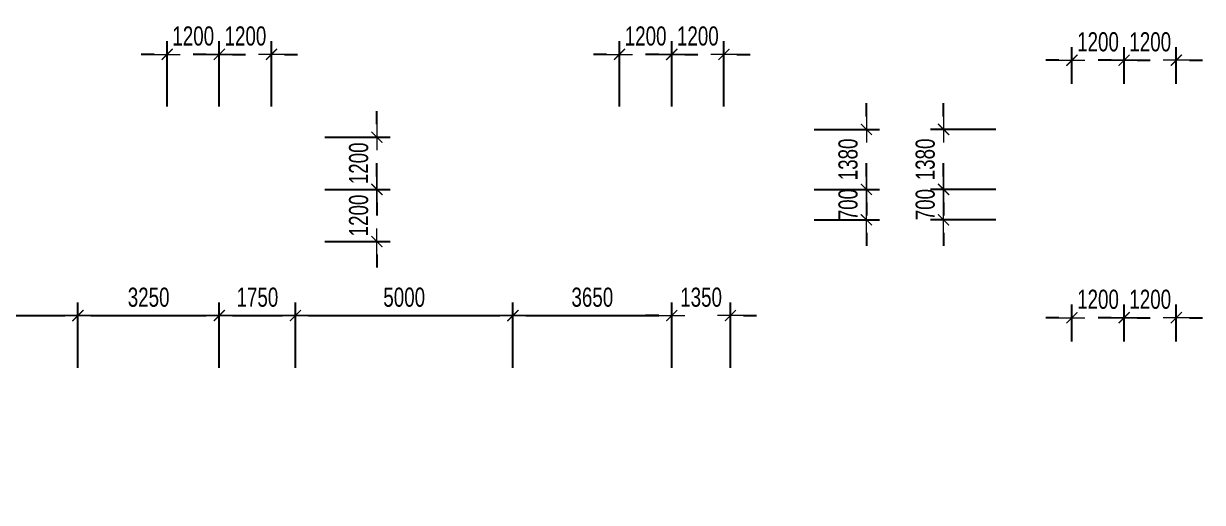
# Model space of a CAD drawing. Header units: millimetres. Extents: x -270655 to 676466, y -1281 to 105022.
# Drawn here: x 156650 to 183750, y 39500 to 50515 of the extents above; entities that cross this region are included whole.
import ezdxf

# ---------------------------------------------------------------- set-up
doc = ezdxf.new("R2010")
doc.units = ezdxf.units.MM
doc.layers.get('Defpoints').update_dxf_attribs({"color": 151, "lineweight": 9})
doc.layers.add('NDC_S_DIM', color=1, linetype='Continuous', lineweight=15)
doc.styles.add('NDC_DIM', font='', dxfattribs={"width": 0.75})
doc.styles.get('NDC_DIM').set_extended_font_data('Dotum')
doc.dimstyles.new('NDC_dim_200', dxfattribs={"dimscale": 200, "dimtxt": 2.2, "dimasz": 1.5, "dimexe": 1.5, "dimexo": 2.5, "dimgap": 1, "dimtad": 1, "dimdec": 0, "dimzin": 0, "dimdsep": 46, "dimtxsty": 'NDC_DIM', "dimblk": 'DIMMARK', "dimcen": 0.09, "dimdle": 1.2, "dimclrd": 1, "dimclre": 1, "dimclrt": 3, "dimadec": 0, "dimazin": 0, "dimtfac": 1, "dimtdec": 0, "dimtix": 1, "dimtofl": 0, "dimtmove": 0, "dimatfit": 3, "dimfxl": 6, "dimfxlon": 1, "dimtolj": 1, "dimtzin": 0, "dimarcsym": 0})

# ---------------------------------------------------------------- blocks, each defined once
blk = doc.blocks.new('DIMMARK')
at = {"layer": 'NDC_S_DIM', "color": 1}
blk.add_line((-1.5, 0), (1, 0), dxfattribs=at)
at = {"layer": 'NDC_S_DIM', "color": 2, "const_width": 0.1}
blk.add_lwpolyline([(-0.424, -0.424), (0.424, 0.424)], dxfattribs=at)
blk = doc.blocks.new('*D217')
at = {"layer": 'Defpoints', "color": 0, "transparency": 16777216}
for p in [(157900, 43798), (152900, 39500), (157900, 39500)]:
    blk.add_point(p, dxfattribs=at)
at = {"layer": 'NDC_S_DIM', "color": 1, "lineweight": -2, "transparency": 16777216}
for p, q in [((152900, 42598), (152900, 44098)), ((157900, 42598), (157900, 44098)), ((153200, 43798), (157600, 43798))]:
    blk.add_line(p, q, dxfattribs=at)
at = {"layer": 'NDC_S_DIM', "color": 1, "lineweight": -2, "transparency": 16777216, "xscale": 300, "yscale": 300, "zscale": 300, "rotation": 180}
blk.add_blockref('DIMMARK', (152900, 43798), dxfattribs=at)
at = {"layer": 'NDC_S_DIM', "color": 1, "lineweight": -2, "transparency": 16777216, "xscale": 300, "yscale": 300, "zscale": 300}
blk.add_blockref('DIMMARK', (157900, 43798), dxfattribs=at)
at = {"layer": 'NDC_S_DIM', "color": 3, "transparency": 16777216, "insert": (155400, 44218), "char_height": 440, "attachment_point": 5, "style": 'NDC_DIM'}
blk.add_mtext('\\A1;5000', dxfattribs=at)
blk = doc.blocks.new('*D218')
at = {"layer": 'Defpoints', "color": 0, "transparency": 16777216}
for p in [(161150, 43798), (161150, 39922), (157900, 39500)]:
    blk.add_point(p, dxfattribs=at)
at = {"layer": 'NDC_S_DIM', "color": 1, "lineweight": -2, "transparency": 16777216}
for p, q in [((157900, 42598), (157900, 44098)), ((161150, 42598), (161150, 44098)), ((158200, 43798), (160850, 43798))]:
    blk.add_line(p, q, dxfattribs=at)
at = {"layer": 'NDC_S_DIM', "color": 1, "lineweight": -2, "transparency": 16777216, "xscale": 300, "yscale": 300, "zscale": 300, "rotation": 180}
blk.add_blockref('DIMMARK', (157900, 43798), dxfattribs=at)
at = {"layer": 'NDC_S_DIM', "color": 1, "lineweight": -2, "transparency": 16777216, "xscale": 300, "yscale": 300, "zscale": 300}
blk.add_blockref('DIMMARK', (161150, 43798), dxfattribs=at)
at = {"layer": 'NDC_S_DIM', "color": 3, "transparency": 16777216, "insert": (159525, 44218), "char_height": 440, "attachment_point": 5, "style": 'NDC_DIM'}
blk.add_mtext('\\A1;3250', dxfattribs=at)
blk = doc.blocks.new('*D219')
at = {"layer": 'Defpoints', "color": 0, "transparency": 16777216}
for p in [(162900, 43798), (161150, 39922), (162900, 39500)]:
    blk.add_point(p, dxfattribs=at)
at = {"layer": 'NDC_S_DIM', "color": 1, "lineweight": -2, "transparency": 16777216}
for p, q in [((161150, 42598), (161150, 44098)), ((162900, 42598), (162900, 44098)), ((161450, 43798), (162600, 43798))]:
    blk.add_line(p, q, dxfattribs=at)
at = {"layer": 'NDC_S_DIM', "color": 1, "lineweight": -2, "transparency": 16777216, "xscale": 300, "yscale": 300, "zscale": 300, "rotation": 180}
blk.add_blockref('DIMMARK', (161150, 43798), dxfattribs=at)
at = {"layer": 'NDC_S_DIM', "color": 1, "lineweight": -2, "transparency": 16777216, "xscale": 300, "yscale": 300, "zscale": 300}
blk.add_blockref('DIMMARK', (162900, 43798), dxfattribs=at)
at = {"layer": 'NDC_S_DIM', "color": 3, "transparency": 16777216, "insert": (162025, 44218), "char_height": 440, "attachment_point": 5, "style": 'NDC_DIM'}
blk.add_mtext('\\A1;1750', dxfattribs=at)
blk = doc.blocks.new('*D220')
at = {"layer": 'Defpoints', "color": 0, "transparency": 16777216}
for p in [(167900, 43798), (162900, 39500), (167900, 39500)]:
    blk.add_point(p, dxfattribs=at)
at = {"layer": 'NDC_S_DIM', "color": 1, "lineweight": -2, "transparency": 16777216}
for p, q in [((162900, 42598), (162900, 44098)), ((167900, 42598), (167900, 44098)), ((163200, 43798), (167600, 43798))]:
    blk.add_line(p, q, dxfattribs=at)
at = {"layer": 'NDC_S_DIM', "color": 1, "lineweight": -2, "transparency": 16777216, "xscale": 300, "yscale": 300, "zscale": 300, "rotation": 180}
blk.add_blockref('DIMMARK', (162900, 43798), dxfattribs=at)
at = {"layer": 'NDC_S_DIM', "color": 1, "lineweight": -2, "transparency": 16777216, "xscale": 300, "yscale": 300, "zscale": 300}
blk.add_blockref('DIMMARK', (167900, 43798), dxfattribs=at)
at = {"layer": 'NDC_S_DIM', "color": 3, "transparency": 16777216, "insert": (165400, 44218), "char_height": 440, "attachment_point": 5, "style": 'NDC_DIM'}
blk.add_mtext('\\A1;5000', dxfattribs=at)
blk = doc.blocks.new('*D221')
at = {"layer": 'Defpoints', "color": 0, "transparency": 16777216}
for p in [(171550, 43798), (171550, 39922), (167900, 39500)]:
    blk.add_point(p, dxfattribs=at)
at = {"layer": 'NDC_S_DIM', "color": 1, "lineweight": -2, "transparency": 16777216}
for p, q in [((167900, 42598), (167900, 44098)), ((171550, 42598), (171550, 44098)), ((168200, 43798), (171250, 43798))]:
    blk.add_line(p, q, dxfattribs=at)
at = {"layer": 'NDC_S_DIM', "color": 1, "lineweight": -2, "transparency": 16777216, "xscale": 300, "yscale": 300, "zscale": 300, "rotation": 180}
blk.add_blockref('DIMMARK', (167900, 43798), dxfattribs=at)
at = {"layer": 'NDC_S_DIM', "color": 1, "lineweight": -2, "transparency": 16777216, "xscale": 300, "yscale": 300, "zscale": 300}
blk.add_blockref('DIMMARK', (171550, 43798), dxfattribs=at)
at = {"layer": 'NDC_S_DIM', "color": 3, "transparency": 16777216, "insert": (169725, 44218), "char_height": 440, "attachment_point": 5, "style": 'NDC_DIM'}
blk.add_mtext('\\A1;3650', dxfattribs=at)
blk = doc.blocks.new('*D202')
at = {"layer": 'Defpoints', "color": 0, "transparency": 16777216}
for p in [(172900, 43798), (171550, 39922), (172900, 39500)]:
    blk.add_point(p, dxfattribs=at)
at = {"layer": 'NDC_S_DIM', "color": 1, "lineweight": -2, "transparency": 16777216}
for p, q in [((171550, 42598), (171550, 44098)), ((172900, 42598), (172900, 44098)), ((171250, 43798), (170950, 43798)), ((173200, 43798), (173500, 43798))]:
    blk.add_line(p, q, dxfattribs=at)
at = {"layer": 'NDC_S_DIM', "color": 1, "lineweight": -2, "transparency": 16777216, "xscale": 300, "yscale": 300, "zscale": 300}
blk.add_blockref('DIMMARK', (171550, 43798), dxfattribs=at)
at = {"layer": 'NDC_S_DIM', "color": 1, "lineweight": -2, "transparency": 16777216, "xscale": 300, "yscale": 300, "zscale": 300, "rotation": 180}
blk.add_blockref('DIMMARK', (172900, 43798), dxfattribs=at)
at = {"layer": 'NDC_S_DIM', "color": 3, "transparency": 16777216, "insert": (172225, 44218), "char_height": 440, "attachment_point": 5, "style": 'NDC_DIM'}
blk.add_mtext('\\A1;1350', dxfattribs=at)
blk = doc.blocks.new('*D666')
at = {"layer": 'Defpoints', "color": 0, "transparency": 16777216}
for p in [(161150, 49806), (159950, 46000), (161150, 45800)]:
    blk.add_point(p, dxfattribs=at)
at = {"layer": 'NDC_S_DIM', "color": 1, "lineweight": -2, "transparency": 16777216}
for p, q in [((159950, 48606), (159950, 50106)), ((161150, 48606), (161150, 50106)), ((159650, 49806), (159350, 49806)), ((161450, 49806), (161750, 49806))]:
    blk.add_line(p, q, dxfattribs=at)
at = {"layer": 'NDC_S_DIM', "color": 1, "lineweight": -2, "transparency": 16777216, "xscale": 300, "yscale": 300, "zscale": 300}
blk.add_blockref('DIMMARK', (159950, 49806), dxfattribs=at)
at = {"layer": 'NDC_S_DIM', "color": 1, "lineweight": -2, "transparency": 16777216, "xscale": 300, "yscale": 300, "zscale": 300, "rotation": 180}
blk.add_blockref('DIMMARK', (161150, 49806), dxfattribs=at)
at = {"layer": 'NDC_S_DIM', "color": 3, "transparency": 16777216, "insert": (160550, 50226), "char_height": 440, "attachment_point": 5, "style": 'NDC_DIM'}
blk.add_mtext('\\A1;1200', dxfattribs=at)
blk = doc.blocks.new('*D667')
at = {"layer": 'Defpoints', "color": 0, "transparency": 16777216}
for p in [(162350, 49806), (161150, 45800), (162350, 46000)]:
    blk.add_point(p, dxfattribs=at)
at = {"layer": 'NDC_S_DIM', "color": 1, "lineweight": -2, "transparency": 16777216}
for p, q in [((161150, 48606), (161150, 50106)), ((162350, 48606), (162350, 50106)), ((160850, 49806), (160550, 49806)), ((162650, 49806), (162950, 49806))]:
    blk.add_line(p, q, dxfattribs=at)
at = {"layer": 'NDC_S_DIM', "color": 1, "lineweight": -2, "transparency": 16777216, "xscale": 300, "yscale": 300, "zscale": 300}
blk.add_blockref('DIMMARK', (161150, 49806), dxfattribs=at)
at = {"layer": 'NDC_S_DIM', "color": 1, "lineweight": -2, "transparency": 16777216, "xscale": 300, "yscale": 300, "zscale": 300, "rotation": 180}
blk.add_blockref('DIMMARK', (162350, 49806), dxfattribs=at)
at = {"layer": 'NDC_S_DIM', "color": 3, "transparency": 16777216, "insert": (161750, 50226), "char_height": 440, "attachment_point": 5, "style": 'NDC_DIM'}
blk.add_mtext('\\A1;1200', dxfattribs=at)
blk = doc.blocks.new('*D668')
at = {"layer": 'Defpoints', "color": 0, "transparency": 16777216}
for p in [(172600, 46700), (176026, 46700), (173150, 46000)]:
    blk.add_point(p, dxfattribs=at)
at = {"layer": 'NDC_S_DIM', "color": 1, "lineweight": -2, "transparency": 16777216}
for p, q in [((176026, 47000), (176026, 47300)), ((174826, 46700), (176326, 46700)), ((174826, 46000), (176326, 46000)), ((176026, 45700), (176026, 45400))]:
    blk.add_line(p, q, dxfattribs=at)
at = {"layer": 'NDC_S_DIM', "color": 1, "lineweight": -2, "transparency": 16777216, "xscale": 300, "yscale": 300, "zscale": 300}
for p, rotation in [((176026, 46700), 270), ((176026, 46000), 90)]:
    blk.add_blockref('DIMMARK', p, dxfattribs=dict(at, rotation=rotation))
at = {"layer": 'NDC_S_DIM', "color": 3, "transparency": 16777216, "insert": (175605, 46350), "char_height": 440, "attachment_point": 5, "rotation": 90, "style": 'NDC_DIM'}
blk.add_mtext('\\A1;700', dxfattribs=at)
blk = doc.blocks.new('*D669')
at = {"layer": 'Defpoints', "color": 0, "transparency": 16777216}
for p in [(171950, 48080), (176026, 48080), (172600, 46700)]:
    blk.add_point(p, dxfattribs=at)
at = {"layer": 'NDC_S_DIM', "color": 1, "lineweight": -2, "transparency": 16777216}
for p, q in [((176026, 48380), (176026, 48680)), ((174826, 48080), (176326, 48080)), ((174826, 46700), (176326, 46700)), ((176026, 46400), (176026, 46100))]:
    blk.add_line(p, q, dxfattribs=at)
at = {"layer": 'NDC_S_DIM', "color": 1, "lineweight": -2, "transparency": 16777216, "xscale": 300, "yscale": 300, "zscale": 300}
for p, rotation in [((176026, 48080), 270), ((176026, 46700), 90)]:
    blk.add_blockref('DIMMARK', p, dxfattribs=dict(at, rotation=rotation))
at = {"layer": 'NDC_S_DIM', "color": 3, "transparency": 16777216, "insert": (175605, 47390), "char_height": 440, "attachment_point": 5, "rotation": 90, "style": 'NDC_DIM'}
blk.add_mtext('\\A1;1380', dxfattribs=at)
blk = doc.blocks.new('*D670')
at = {"layer": 'Defpoints', "color": 0, "transparency": 16777216}
for p in [(171550, 49806), (170350, 46000), (171550, 45800)]:
    blk.add_point(p, dxfattribs=at)
at = {"layer": 'NDC_S_DIM', "color": 1, "lineweight": -2, "transparency": 16777216}
for p, q in [((170350, 48606), (170350, 50106)), ((171550, 48606), (171550, 50106)), ((170050, 49806), (169750, 49806)), ((171850, 49806), (172150, 49806))]:
    blk.add_line(p, q, dxfattribs=at)
at = {"layer": 'NDC_S_DIM', "color": 1, "lineweight": -2, "transparency": 16777216, "xscale": 300, "yscale": 300, "zscale": 300}
blk.add_blockref('DIMMARK', (170350, 49806), dxfattribs=at)
at = {"layer": 'NDC_S_DIM', "color": 1, "lineweight": -2, "transparency": 16777216, "xscale": 300, "yscale": 300, "zscale": 300, "rotation": 180}
blk.add_blockref('DIMMARK', (171550, 49806), dxfattribs=at)
at = {"layer": 'NDC_S_DIM', "color": 3, "transparency": 16777216, "insert": (170950, 50226), "char_height": 440, "attachment_point": 5, "style": 'NDC_DIM'}
blk.add_mtext('\\A1;1200', dxfattribs=at)
blk = doc.blocks.new('*D671')
at = {"layer": 'Defpoints', "color": 0, "transparency": 16777216}
for p in [(172750, 49806), (171550, 45800), (172750, 46000)]:
    blk.add_point(p, dxfattribs=at)
at = {"layer": 'NDC_S_DIM', "color": 1, "lineweight": -2, "transparency": 16777216}
for p, q in [((171550, 48606), (171550, 50106)), ((172750, 48606), (172750, 50106)), ((171250, 49806), (170950, 49806)), ((173050, 49806), (173350, 49806))]:
    blk.add_line(p, q, dxfattribs=at)
at = {"layer": 'NDC_S_DIM', "color": 1, "lineweight": -2, "transparency": 16777216, "xscale": 300, "yscale": 300, "zscale": 300}
blk.add_blockref('DIMMARK', (171550, 49806), dxfattribs=at)
at = {"layer": 'NDC_S_DIM', "color": 1, "lineweight": -2, "transparency": 16777216, "xscale": 300, "yscale": 300, "zscale": 300, "rotation": 180}
blk.add_blockref('DIMMARK', (172750, 49806), dxfattribs=at)
at = {"layer": 'NDC_S_DIM', "color": 3, "transparency": 16777216, "insert": (172150, 50226), "char_height": 440, "attachment_point": 5, "style": 'NDC_DIM'}
blk.add_mtext('\\A1;1200', dxfattribs=at)
blk = doc.blocks.new('*D772')
at = {"layer": 'Defpoints', "color": 0, "transparency": 16777216}
for p in [(181950, 43749), (180750, 42703), (181950, 42703)]:
    blk.add_point(p, dxfattribs=at)
at = {"layer": 'NDC_S_DIM', "color": 1, "lineweight": -2, "transparency": 16777216}
for p, q in [((180750, 43203), (180750, 44049)), ((181950, 43203), (181950, 44049)), ((180450, 43749), (180150, 43749)), ((182250, 43749), (182550, 43749))]:
    blk.add_line(p, q, dxfattribs=at)
at = {"layer": 'NDC_S_DIM', "color": 1, "lineweight": -2, "transparency": 16777216, "xscale": 300, "yscale": 300, "zscale": 300}
blk.add_blockref('DIMMARK', (180750, 43749), dxfattribs=at)
at = {"layer": 'NDC_S_DIM', "color": 1, "lineweight": -2, "transparency": 16777216, "xscale": 300, "yscale": 300, "zscale": 300, "rotation": 180}
blk.add_blockref('DIMMARK', (181950, 43749), dxfattribs=at)
at = {"layer": 'NDC_S_DIM', "color": 3, "transparency": 16777216, "insert": (181350, 44170), "char_height": 440, "attachment_point": 5, "style": 'NDC_DIM'}
blk.add_mtext('\\A1;1200', dxfattribs=at)
blk = doc.blocks.new('*D773')
at = {"layer": 'Defpoints', "color": 0, "transparency": 16777216}
for p in [(183150, 43749), (181950, 42703), (183150, 42703)]:
    blk.add_point(p, dxfattribs=at)
at = {"layer": 'NDC_S_DIM', "color": 1, "lineweight": -2, "transparency": 16777216}
for p, q in [((181950, 43203), (181950, 44049)), ((183150, 43203), (183150, 44049)), ((181650, 43749), (181350, 43749)), ((183450, 43749), (183750, 43749))]:
    blk.add_line(p, q, dxfattribs=at)
at = {"layer": 'NDC_S_DIM', "color": 1, "lineweight": -2, "transparency": 16777216, "xscale": 300, "yscale": 300, "zscale": 300}
blk.add_blockref('DIMMARK', (181950, 43749), dxfattribs=at)
at = {"layer": 'NDC_S_DIM', "color": 1, "lineweight": -2, "transparency": 16777216, "xscale": 300, "yscale": 300, "zscale": 300, "rotation": 180}
blk.add_blockref('DIMMARK', (183150, 43749), dxfattribs=at)
at = {"layer": 'NDC_S_DIM', "color": 3, "transparency": 16777216, "insert": (182550, 44170), "char_height": 440, "attachment_point": 5, "style": 'NDC_DIM'}
blk.add_mtext('\\A1;1200', dxfattribs=at)
blk = doc.blocks.new('*D774')
at = {"layer": 'Defpoints', "color": 0, "transparency": 16777216}
for p in [(181950, 49671), (180750, 48625), (181950, 48625)]:
    blk.add_point(p, dxfattribs=at)
at = {"layer": 'NDC_S_DIM', "color": 1, "lineweight": -2, "transparency": 16777216}
for p, q in [((180750, 49125), (180750, 49971)), ((181950, 49125), (181950, 49971)), ((180450, 49671), (180150, 49671)), ((182250, 49671), (182550, 49671))]:
    blk.add_line(p, q, dxfattribs=at)
at = {"layer": 'NDC_S_DIM', "color": 1, "lineweight": -2, "transparency": 16777216, "xscale": 300, "yscale": 300, "zscale": 300}
blk.add_blockref('DIMMARK', (180750, 49671), dxfattribs=at)
at = {"layer": 'NDC_S_DIM', "color": 1, "lineweight": -2, "transparency": 16777216, "xscale": 300, "yscale": 300, "zscale": 300, "rotation": 180}
blk.add_blockref('DIMMARK', (181950, 49671), dxfattribs=at)
at = {"layer": 'NDC_S_DIM', "color": 3, "transparency": 16777216, "insert": (181350, 50092), "char_height": 440, "attachment_point": 5, "style": 'NDC_DIM'}
blk.add_mtext('\\A1;1200', dxfattribs=at)
blk = doc.blocks.new('*D775')
at = {"layer": 'Defpoints', "color": 0, "transparency": 16777216}
for p in [(183150, 49671), (181950, 48625), (183150, 48625)]:
    blk.add_point(p, dxfattribs=at)
at = {"layer": 'NDC_S_DIM', "color": 1, "lineweight": -2, "transparency": 16777216}
for p, q in [((181950, 49125), (181950, 49971)), ((183150, 49125), (183150, 49971)), ((181650, 49671), (181350, 49671)), ((183450, 49671), (183750, 49671))]:
    blk.add_line(p, q, dxfattribs=at)
at = {"layer": 'NDC_S_DIM', "color": 1, "lineweight": -2, "transparency": 16777216, "xscale": 300, "yscale": 300, "zscale": 300}
blk.add_blockref('DIMMARK', (181950, 49671), dxfattribs=at)
at = {"layer": 'NDC_S_DIM', "color": 1, "lineweight": -2, "transparency": 16777216, "xscale": 300, "yscale": 300, "zscale": 300, "rotation": 180}
blk.add_blockref('DIMMARK', (183150, 49671), dxfattribs=at)
at = {"layer": 'NDC_S_DIM', "color": 3, "transparency": 16777216, "insert": (182550, 50092), "char_height": 440, "attachment_point": 5, "style": 'NDC_DIM'}
blk.add_mtext('\\A1;1200', dxfattribs=at)
blk = doc.blocks.new('*D793')
at = {"layer": 'Defpoints', "color": 0, "transparency": 16777216}
for p in [(177799, 46700), (181225, 46700), (180675, 46000)]:
    blk.add_point(p, dxfattribs=at)
at = {"layer": 'NDC_S_DIM', "color": 1, "lineweight": -2, "transparency": 16777216}
for p, q in [((177799, 47000), (177799, 47300)), ((178999, 46700), (177499, 46700)), ((178999, 46000), (177499, 46000)), ((177799, 45700), (177799, 45400))]:
    blk.add_line(p, q, dxfattribs=at)
at = {"layer": 'NDC_S_DIM', "color": 1, "lineweight": -2, "transparency": 16777216, "xscale": 300, "yscale": 300, "zscale": 300}
for p, rotation in [((177799, 46700), 270), ((177799, 46000), 90)]:
    blk.add_blockref('DIMMARK', p, dxfattribs=dict(at, rotation=rotation))
at = {"layer": 'NDC_S_DIM', "color": 3, "transparency": 16777216, "insert": (177379, 46350), "char_height": 440, "attachment_point": 5, "rotation": 90, "style": 'NDC_DIM'}
blk.add_mtext('\\A1;700', dxfattribs=at)
blk = doc.blocks.new('*D794')
at = {"layer": 'Defpoints', "color": 0, "transparency": 16777216}
for p in [(177799, 48080), (181875, 48080), (181225, 46700)]:
    blk.add_point(p, dxfattribs=at)
at = {"layer": 'NDC_S_DIM', "color": 1, "lineweight": -2, "transparency": 16777216}
for p, q in [((177799, 48380), (177799, 48680)), ((178999, 48080), (177499, 48080)), ((178999, 46700), (177499, 46700)), ((177799, 46400), (177799, 46100))]:
    blk.add_line(p, q, dxfattribs=at)
at = {"layer": 'NDC_S_DIM', "color": 1, "lineweight": -2, "transparency": 16777216, "xscale": 300, "yscale": 300, "zscale": 300}
for p, rotation in [((177799, 48080), 270), ((177799, 46700), 90)]:
    blk.add_blockref('DIMMARK', p, dxfattribs=dict(at, rotation=rotation))
at = {"layer": 'NDC_S_DIM', "color": 3, "transparency": 16777216, "insert": (177379, 47390), "char_height": 440, "attachment_point": 5, "rotation": 90, "style": 'NDC_DIM'}
blk.add_mtext('\\A1;1380', dxfattribs=at)
blk = doc.blocks.new('*D804')
at = {"layer": 'Defpoints', "color": 0, "transparency": 16777216}
for p in [(161348, 46700), (164774, 46700), (162350, 45500)]:
    blk.add_point(p, dxfattribs=at)
at = {"layer": 'NDC_S_DIM', "color": 1, "lineweight": -2, "transparency": 16777216}
for p, q in [((164774, 47000), (164774, 47300)), ((163574, 46700), (165074, 46700)), ((163574, 45500), (165074, 45500)), ((164774, 45200), (164774, 44900))]:
    blk.add_line(p, q, dxfattribs=at)
at = {"layer": 'NDC_S_DIM', "color": 1, "lineweight": -2, "transparency": 16777216, "xscale": 300, "yscale": 300, "zscale": 300}
for p, rotation in [((164774, 46700), 270), ((164774, 45500), 90)]:
    blk.add_blockref('DIMMARK', p, dxfattribs=dict(at, rotation=rotation))
at = {"layer": 'NDC_S_DIM', "color": 3, "transparency": 16777216, "insert": (164354, 46100), "char_height": 440, "attachment_point": 5, "rotation": 90, "style": 'NDC_DIM'}
blk.add_mtext('\\A1;1200', dxfattribs=at)
blk = doc.blocks.new('*D805')
at = {"layer": 'Defpoints', "color": 0, "transparency": 16777216}
for p in [(162350, 47900), (164774, 47900), (161348, 46700)]:
    blk.add_point(p, dxfattribs=at)
at = {"layer": 'NDC_S_DIM', "color": 1, "lineweight": -2, "transparency": 16777216}
for p, q in [((164774, 48200), (164774, 48500)), ((163574, 47900), (165074, 47900)), ((163574, 46700), (165074, 46700)), ((164774, 46400), (164774, 46100))]:
    blk.add_line(p, q, dxfattribs=at)
at = {"layer": 'NDC_S_DIM', "color": 1, "lineweight": -2, "transparency": 16777216, "xscale": 300, "yscale": 300, "zscale": 300}
for p, rotation in [((164774, 47900), 270), ((164774, 46700), 90)]:
    blk.add_blockref('DIMMARK', p, dxfattribs=dict(at, rotation=rotation))
at = {"layer": 'NDC_S_DIM', "color": 3, "transparency": 16777216, "insert": (164354, 47300), "char_height": 440, "attachment_point": 5, "rotation": 90, "style": 'NDC_DIM'}
blk.add_mtext('\\A1;1200', dxfattribs=at)

msp = doc.modelspace()

# ---------------------------------------------------------------- dimensions: what is measured, and where the dimension line sits
at = {"layer": 'NDC_S_DIM'}
for base, p1, p2, picture, middle in [((161150, 49805.6), (159950, 46000.2), (161150, 45800.2), '*D666', (160550, 50225.9)), ((162350, 49805.6), (161150, 45800.2), (162350, 46000.2), '*D667', (161750, 50225.9)), ((171550, 49805.6), (170350, 46000.2), (171550, 45800.2), '*D670', (170950, 50225.9)), ((172750, 49805.6), (171550, 45800.2), (172750, 46000.2), '*D671', (172150, 50225.9)), ((181950, 49671.4), (180750, 48624.7), (181950, 48624.7), '*D774', (181350, 50091.7)), ((183150, 49671.4), (181950, 48624.7), (183150, 48624.7), '*D775', (182550, 50091.7)), ((181950, 43749.2), (180750, 42702.6), (181950, 42702.6), '*D772', (181350, 44169.5)), ((183150, 43749.2), (181950, 42702.6), (183150, 42702.6), '*D773', (182550, 44169.5))]:
    dim = msp.add_linear_dim(base=base, p1=p1, p2=p2, dimstyle='NDC_dim_200', dxfattribs=at)
    dim.commit()
    dim.dimension.update_dxf_attribs({"geometry": picture, "text_midpoint": middle})
for base, p1, p2, picture, middle in [((176025.6, 48079.6), (172600, 46700), (171950, 48079.6), '*D669', (175605.3, 47389.8)), ((177799.2, 48079.6), (181224.8, 46700), (181874.8, 48079.6), '*D794', (177378.9, 47389.8)), ((164774, 47900), (161348.4, 46700), (162350, 47900), '*D805', (164353.7, 47300))]:
    dim = msp.add_linear_dim(base=base, p1=p1, p2=p2, angle=90, dimstyle='NDC_dim_200', override={"dimtmove": 1}, dxfattribs=at)
    dim.commit()
    dim.dimension.update_dxf_attribs({"geometry": picture, "text_midpoint": middle})
for base, p1, p2, picture, middle in [((164774, 46700), (162350, 45500), (161348.4, 46700), '*D804', (164353.7, 46100)), ((176025.6, 46700), (173150, 46000.2), (172600, 46700), '*D668', (175605.3, 46350.1)), ((177799.2, 46700), (180674.8, 46000.2), (181224.8, 46700), '*D793', (177378.9, 46350.1))]:
    dim = msp.add_linear_dim(base=base, p1=p1, p2=p2, angle=90, dimstyle='NDC_dim_200', dxfattribs=at)
    dim.commit()
    dim.dimension.update_dxf_attribs({"geometry": picture, "text_midpoint": middle})
for base, p1, p2, picture, middle in [((157900.2, 43798.1), (152900.2, 39499.8), (157900.2, 39499.8), '*D217', (155400.2, 44218.4)), ((161150, 43798.1), (157900.2, 39499.8), (161150, 39921.6), '*D218', (159525.1, 44218.4)), ((162900.2, 43798.1), (161150, 39921.6), (162900.2, 39499.8), '*D219', (162025.1, 44218.4)), ((167900.2, 43798.1), (162900.2, 39499.8), (167900.2, 39499.8), '*D220', (165400.2, 44218.4)), ((171550, 43798.1), (167900.2, 39499.8), (171550, 39921.6), '*D221', (169725.1, 44218.4)), ((172900.2, 43798.1), (171550, 39921.6), (172900.2, 39499.8), '*D202', (172225.1, 44218.4))]:
    dim = msp.add_linear_dim(base=base, p1=p1, p2=p2, dimstyle='NDC_dim_200', override={"dimtmove": 1}, dxfattribs=at)
    dim.commit()
    dim.dimension.update_dxf_attribs({"geometry": picture, "text_midpoint": middle})

doc.saveas('drawing.dxf')
